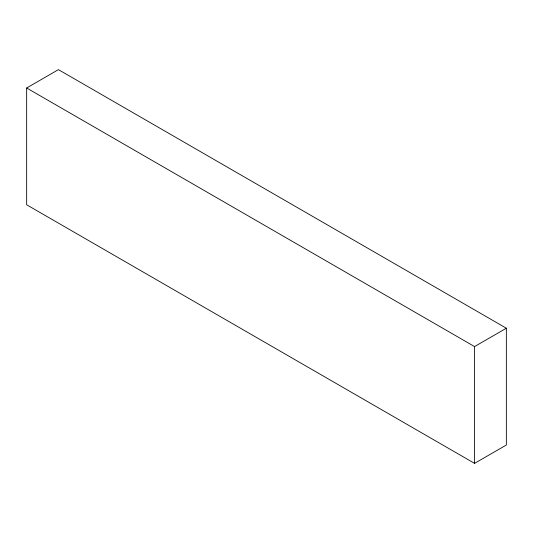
<?xml version="1.0" encoding="UTF-8"?>
<svg xmlns="http://www.w3.org/2000/svg" width="533" height="533" viewBox="0 0 533 533"><rect width="100%" height="100%" fill="white"/><g stroke="black" fill="none" stroke-linecap="round" stroke-linejoin="round"><path stroke-width="0.8" d="M26.65 87.985L58.437 69.63L506.35 328.228L506.35 445.015L474.563 463.37L26.65 204.772L26.65 87.985L474.563 346.583L506.35 328.228M474.563 346.583L474.563 463.37"/></g></svg>
